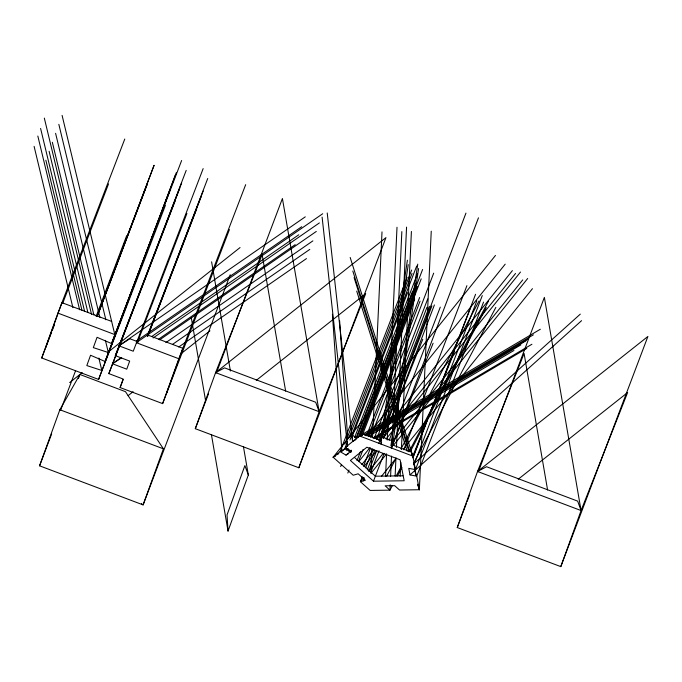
<?xml version="1.0" encoding="UTF-8"?>
<svg xmlns="http://www.w3.org/2000/svg" width="682" height="682" viewBox="0 0 682 682"><rect width="100%" height="100%" fill="white"/><g stroke="black" fill="none" stroke-linecap="round" stroke-linejoin="round"><path stroke-width="1.02" d="M370.906 473.41L372.022 448.935M372.568 437.23L382.005 231.889M385.56 476.224L386.532 454.945M387.223 440.052L397.001 227.259M433.113 343.217L391.357 447.98L391.698 440.572L381.349 436.668L381.008 444.076L381.605 442.567M390.198 484.834L389.959 490.153L370.121 490.435L360.386 481.688L362.278 476.735M390.59 476.317L391.519 456.105M392.005 445.465L401.843 231.607M395.125 476.096L395.952 458.006M396.447 447.366L406.566 227.123M400.163 476.189L400.794 462.353M401.383 449.583L411.408 231.471M392.44 485.448L389.959 490.153L385.117 485.806L394.682 485.669L399.524 490.017L419.362 489.736L431.246 231.189M380.582 441.868L407.393 260.209M382.67 437.878L408.254 264.616M390.931 445.772L417.751 264.122M392.252 447.034L418.603 268.529M165.411 205.359L98.592 379.439L41.721 357.973L57.944 313.115L124.772 139.034M45.728 347.53L61.951 302.672L111.652 321.427M39.573 465.815L59.863 409.737L79.905 374.478L125.462 391.664L163.399 448.816L143.109 504.893L39.573 465.815L51.644 433.931M78.464 378.467L79.905 374.478M98.592 379.439L169.775 190.653M98.847 358.059L101.831 370.462L86.827 365.569L90.561 355.254L105.079 361.494L176.263 172.708M105.403 340.378L108.327 352.526L93.323 347.624L97.057 337.309L111.567 343.549L181.642 160.5M229.442 229.527L162.623 403.608L120.1 387.555L123.178 379.03L108.839 373.617L175.172 200.883M121.157 357.692L112.402 363.753L126.75 369.167L129.674 361.085L115.326 355.672L181.659 182.938M162.623 403.608L178.846 358.741L245.673 184.66M166.63 393.164L182.861 348.297L147.508 334.956M256.27 380.377L365.671 293.686L319.133 411.689L215.597 372.611L385.952 237.609L298.844 467.767L195.308 428.688L215.597 372.611L262.135 254.608L285.647 391.11M211.394 434.46L228.035 531.065L248.325 474.987L243.44 446.633M298.844 467.767L319.133 411.689L282.416 198.53L216.424 372.892M518.218 479.241L627.619 392.542L581.073 510.545L477.545 471.475L647.9 336.465L560.792 566.623L457.255 527.544L477.545 471.475L524.083 353.464L547.586 489.974M560.792 566.623L581.073 510.545L544.364 297.395L478.372 471.756M96.963 316.448L154.021 165.453M97.228 316.516L147.525 183.398M60.689 410.018L75.404 371.161M96.136 316.363L126.681 235.657M96.827 316.397L154.072 165.308M97.117 316.457L147.585 183.253M111.567 343.549L175.598 174.566M105.079 361.494L169.102 192.512M230.218 274.735L143.109 504.893L141.387 503.657M195.308 428.688L208.504 393.812M378.851 443.257L465.959 213.099M391.357 447.98L478.466 217.822M457.255 527.544L466.309 503.64M467.059 501.645L469.702 494.672M365.68 467.818L372.866 448.995M376.643 439.089L426.932 307.352M363.711 477.553L360.386 481.688L363.139 480.904L364.265 477.929M367.283 469.992L374.819 450.163M378.587 440.248L429.455 306.371M368.757 471.347L376.694 450.546M380.479 440.64L431.894 305.928M370.727 472.524L379.013 450.708M383.915 437.818L434.4 304.931M115.326 355.672L186.203 170.381M108.839 373.617L179.716 188.326M147.457 336.047L207.729 178.496M147.789 336.158L201.233 196.442M349.96 439.992L416.685 265.997M358.161 437.512L422.593 269.484M41.721 357.973L51.644 332.108M52.412 330.122L54.321 325.152M62.718 303.268L108.54 183.893M203.151 168.616L133.246 351.221L118.898 345.808L305.272 216.842M120.1 387.555L123.152 379.601M137.662 341.801L186.919 213.475M147.303 336.047L203.185 191.062M147.704 336.124L196.689 209.007M407.12 277.369L340.096 451.612L333.148 457.204L353.216 475.243L358.169 473.802L365.347 480.264L363.139 480.904M344.836 444.118L411.655 270.038M347.505 441.527L345.22 447.494L351.128 450.99L345.996 455.116L340.096 451.612L346.49 447.844M349.039 437.546L412.039 273.414M340.659 466.582L341.426 464.595M346.78 450.683L347.547 448.688M352.517 435.772L407.623 292.629M354.563 437.665L417.563 273.525M350.574 452.217L351.341 450.231M355.936 438.304L412.567 291.188M356.49 438.236L416.276 282.808M359.567 436.599L417.231 286.389M360.88 436.003L421.212 278.836M347.837 473.035L348.988 470.051M362.347 435.235L414.665 298.955M356.993 460.657L360.428 451.706M366.532 435.789L419.609 297.523M358.562 461.313L363.148 449.378M368.11 436.446L420.044 301.163M370.684 437.281L433.692 273.15M363.574 466.045L370.445 448.142M374.265 438.194L427.725 298.929M373.463 481.194L404.17 480.759L400.095 459.77L366.865 447.23L350.403 460.469L373.463 481.194L384.154 453.342M389.115 440.41L440.282 307.113M403.915 449.822L466.914 285.69M412.942 457.426L475.567 294.292M412.951 457.878L470.989 306.678M414.213 463.965L476.837 300.83M482.276 295.562L415.457 469.642L408.748 468.372L410.018 474.911L416.728 476.181L419.362 489.736L417.759 484.672M483.547 302.1L416.728 476.181L414.486 469.088M347.811 445.968L345.22 447.494L359.542 435.969L401.289 331.205M383.369 438.142L422.755 339.304M413.539 463.555L415.457 469.642L412.823 456.079L454.57 351.315M386.668 476.096L396.106 458.21L381.426 476.377M401.067 448.799L479.037 300.992M396.233 475.959L401.204 466.548M409.149 451.484L488.602 300.856M397.401 476.027L401.877 467.562M410.317 451.552L486.292 307.514M413.428 463.658L495.857 307.377M335.894 455.585L333.148 457.204L495.482 255.435M367.487 435.346L505.2 264.173M358.706 461.646L370.011 447.588M376.669 439.319L512.387 270.626M361.869 464.493L373.838 449.608M383.156 438.032L515.549 273.473M364.154 466.36L376.796 450.649M386.106 439.072L520.494 272.033M369.039 470.938L383.003 453.573M391.656 442.823L522.719 279.918M371.34 472.822L386.643 453.803M393.292 445.534L527.68 278.495M403.386 449.088L532.454 288.665M413.488 464.101L580.305 314.121M410.018 474.911L581.576 320.659M346.746 439.131L351.869 435.005L356.942 437.997M342.066 451.143L345.28 448.551L351.179 452.055M361.801 435.269L363.404 433.974L381.212 440.7M69.683 382.576L82.215 372.645M108.097 352.134L240.047 247.566M128.097 395.662L133.109 391.69M180.704 353.975L209.937 330.813M136.323 341.145L301.7 226.714M322.705 213.739L136.323 342.696L178.846 358.741M151.779 336.507L298.784 234.787M153.126 337.965L319.372 222.929M158.71 339.107L295.212 244.659M159.665 339.832L316.295 231.454M165.879 342.594L312.885 240.874M172.427 344.453L309.798 249.399M178.727 346.993L306.474 258.597M118.898 345.808L129.836 338.741L138.446 341.989M112.402 363.753L121.66 357.769M333.148 457.204L335.587 455.661M337.215 454.63L338.835 453.598M350.181 257.481L412.823 456.079L359.542 435.969L540.332 329.244M351.869 435.005L352.603 441.552L356.055 439.515M364.478 434.545L533.392 334.828M364.827 435.44L528.269 338.954M365.305 435.636L526.01 340.77M367.487 435.44L520.886 344.887M345.936 449.66L347.76 448.577M368.757 436.182L513.938 350.48M373.037 438.049L531.917 344.257M345.996 455.116L348.732 453.496M374.299 438.407L526.785 348.383M215.597 372.611L224.6 367.879L315.715 402.261L319.133 411.689M477.545 471.475L486.547 466.735L577.654 501.125L581.073 510.545M359.542 435.969L363.404 433.974M402.909 475.814L375.373 476.207L354.623 457.554M57.944 313.115L114.815 334.581L62.088 115.377M412.823 456.079L411.357 452.072L392.559 444.979L391.698 440.572M59.863 409.737L163.399 448.816M248.325 474.987L244.898 465.567L227.046 514.91L228.035 531.065M352.816 271.044L409.703 451.399M354.086 277.583L409.055 451.859M356.72 291.146L407.214 451.237M417.768 484.211L419.362 489.736M58.84 124.346L105.846 319.764M55.592 133.322L99.87 317.369M52.352 142.291L93.886 314.965M44.321 118.105L91.584 314.555M49.104 151.268L87.901 312.561M40.588 128.421L84.619 311.435M45.856 160.236L81.925 310.165M37.834 136.05L79.615 309.756M34.1 146.366L72.897 307.667M411.357 452.072L411.928 455.039M414.571 468.619L415.892 475.439M211.608 261.828L230.414 371.034M191.327 317.906L205.614 400.863M327.224 212.98L352.603 441.552M322.1 217.106L347.479 445.678M339.61 320.719L347.718 438.449M348.451 449.063L348.596 451.186M332.424 314.257L341.844 451.092"/></g></svg>
